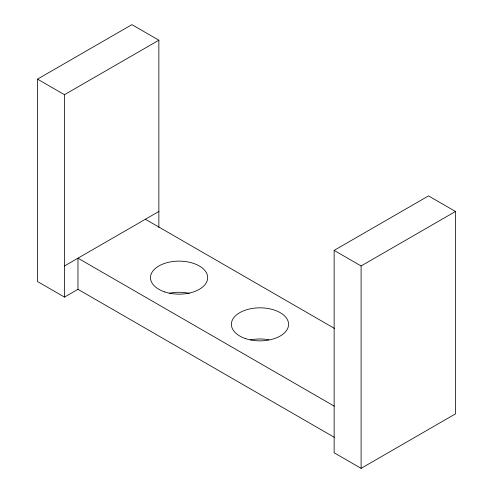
<?xml version="1.0" encoding="UTF-8"?>
<svg xmlns="http://www.w3.org/2000/svg" width="493" height="493" viewBox="0 0 493 493"><rect width="100%" height="100%" fill="white"/><g stroke="black" fill="none" stroke-linecap="round" stroke-linejoin="round"><path stroke-width="0.74" d="M334.303 437.309L77.968 289.317L64.484 297.1L37.517 281.528L37.517 79.139L131.896 24.65L158.863 40.216L158.863 227.421M37.517 79.139L64.484 94.705L158.863 40.216M64.484 265.961L158.863 211.472M334.137 250.389L428.516 195.9L455.483 211.472L455.483 413.861L361.104 468.35L334.137 452.784L334.137 250.389L361.104 265.961L455.483 211.472M145.38 219.256L334.47 328.424M334.303 406.17L77.968 258.178L77.968 289.317M361.104 265.961L361.104 468.35M64.484 94.705L64.484 297.1M250.444 339.911A28.6 16.515 0 0 1 268.814 339.776M169.549 293.206A28.6 16.515 0 0 1 189.33 293.36M164.785 291.936A28.6 16.515 0 0 0 207.689 277.639A28.6 16.515 0 0 0 164.785 263.336A28.6 16.515 0 0 0 164.785 291.936M245.68 338.642A28.6 16.515 0 0 0 288.584 324.345A28.6 16.515 0 0 0 245.68 310.042A28.6 16.515 0 0 0 245.68 338.642"/></g></svg>
